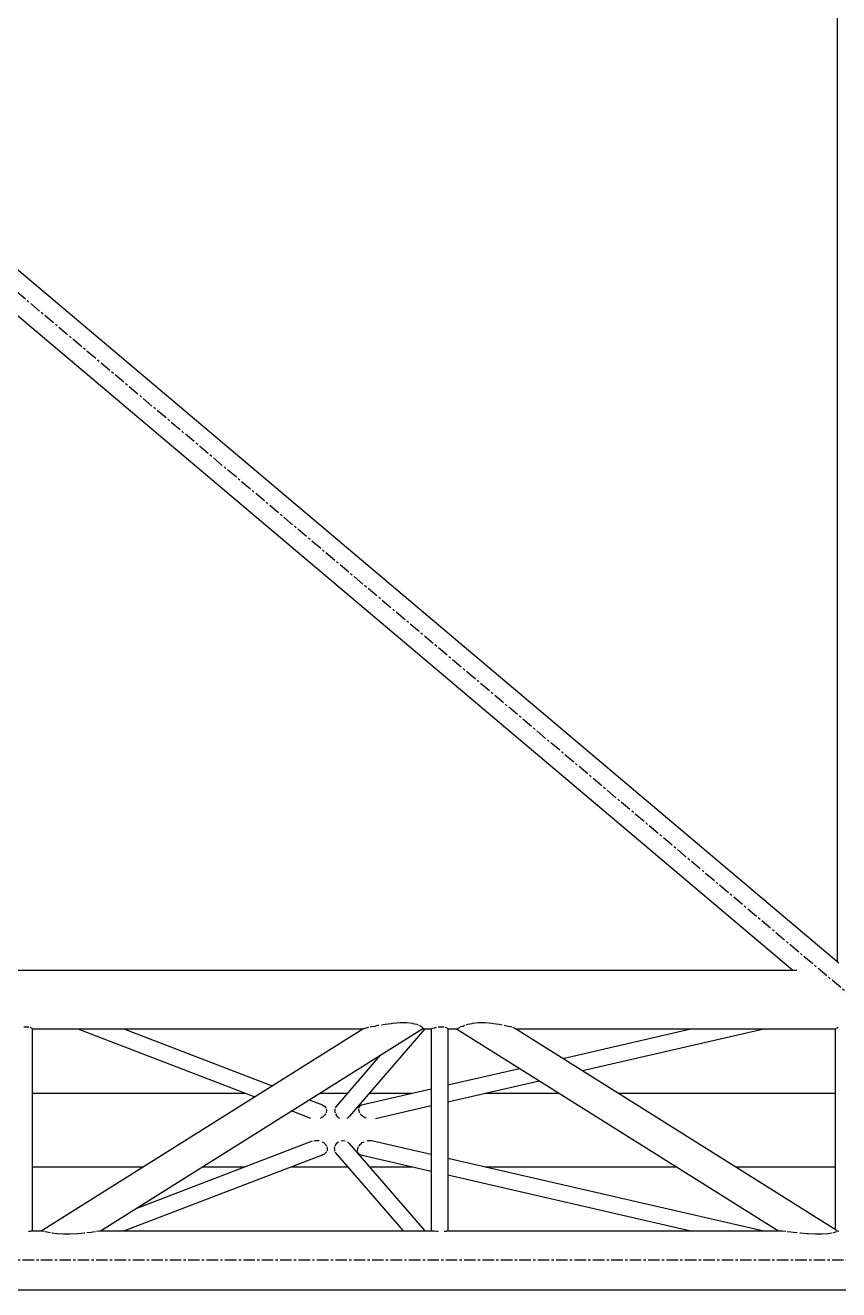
# Model space of a CAD drawing. Header units: millimetres. Extents: x 5143 to 30813, y 232 to 21408.
# Drawn here: x 26330 to 26892, y 15630 to 16503 of the extents above; entities that cross this region are included whole.
import ezdxf

# ---------------------------------------------------------------- set-up
doc = ezdxf.new("R2010")
doc.units = ezdxf.units.MM
doc.header["$LTSCALE"] = 0.25
doc.linetypes.add('CENTER', pattern=[50.8, 31.75, -6.35, 6.35, -6.35])
doc.linetypes.add('XKITLINE00', pattern=[0])

msp = doc.modelspace()

# ---------------------------------------------------------------- linework, layer by layer
at = {"color": 8, "linetype": 'CENTER'}
for p, q in [((26903.05, 15830.27), (25173.61, 17290.27)), ((27695.33, 15650.27), (26261.35, 15650.27))]:
    msp.add_line(p, q, dxfattribs=at)
at = {"color": 8, "linetype": 'XKITLINE00'}
for p, q in [((26890.87, 17264.05), (26890.87, 15856.5)), ((26057.22, 16560.27), (26892, 15855.55)), ((26038.33, 16544.33), (26860.12, 15850.57)), ((26261.35, 15850.57), (26863.03, 15850.57)), ((26578.83, 15813.33), (26583, 15813.81)), ((26583, 15813.81), (26584.06, 15813.97)), ((26584.06, 15813.97), (26589.25, 15814.38)), ((26589.25, 15814.38), (26593.83, 15814.36)), ((26593.83, 15814.36), (26597.56, 15813.9)), ((26597.56, 15813.9), (26597.86, 15813.81)), ((26597.86, 15813.81), (26600.63, 15813.26)), ((26635.95, 15813.28), (26638.95, 15813.8)), ((26638.95, 15813.8), (26639.39, 15813.92)), ((26639.39, 15813.92), (26643.3, 15814.36)), ((26643.3, 15814.36), (26647.82, 15814.37)), ((26647.82, 15814.37), (26652.72, 15813.94)), ((26652.72, 15813.94), (26653.53, 15813.8)), ((26653.53, 15813.8), (26657.43, 15813.3)), ((26329.46, 15811.47), (26331.22, 15811.5)), ((26331.22, 15811.5), (26332.81, 15811.33)), ((26333.47, 15811.14), (26334.07, 15810.96)), ((26334.07, 15810.96), (26334.47, 15810.71)), ((26334.47, 15810.71), (26334.88, 15810.58)), ((26334.88, 15810.58), (26335.06, 15810.37)), ((26335.16, 15810.26), (26335.16, 15810.26)), ((26335.16, 15810.26), (26335.16, 15670.57)), ((26335.16, 15809.97), (26563.38, 15809.97)), ((26341.28, 15670.57), (26563.45, 15810.02)), ((26366.53, 15809.97), (26488.79, 15763.16)), ((26382.33, 15670.57), (26604.88, 15810.25)), ((26398.41, 15809.97), (26500.87, 15770.74)), ((26606.22, 15809.97), (26554.21, 15749.85)), ((26563.45, 15810.02), (26563.54, 15810.04)), ((26563.54, 15810.04), (26563.97, 15810.26)), ((26564.37, 15810.37), (26565.76, 15810.71)), ((26565.76, 15810.71), (26565.97, 15810.78)), ((26565.97, 15810.78), (26567.47, 15811.14)), ((26568.34, 15811.35), (26569.4, 15811.6)), ((26569.4, 15811.6), (26571.63, 15811.98)), ((26571.63, 15811.98), (26573.77, 15812.47)), ((26573.77, 15812.47), (26574.5, 15812.6)), ((26576.26, 15812.89), (26578.83, 15813.33)), ((26600.63, 15813.26), (26601.5, 15812.89)), ((26602.22, 15812.6), (26602.74, 15812.38)), ((26602.74, 15812.38), (26603.11, 15811.98)), ((26603.11, 15811.98), (26604.15, 15811.52)), ((26604.15, 15811.52), (26604.27, 15811.35)), ((26604.41, 15811.14), (26604.7, 15810.71)), ((26604.44, 15809.97), (26610.56, 15809.97)), ((26604.72, 15810.71), (26604.83, 15810.37)), ((26604.87, 15810.26), (26604.88, 15810.25)), ((26610.56, 15810.02), (26610.74, 15810.03)), ((26610.56, 15810.02), (26610.56, 15670.57)), ((26610.84, 15810.15), (26610.74, 15810.03)), ((26610.84, 15810.15), (26611.1, 15810.26)), ((26611.38, 15810.37), (26611.65, 15810.48)), ((26611.65, 15810.48), (26612.65, 15810.71)), ((26612.65, 15810.71), (26612.91, 15810.82)), ((26612.91, 15810.82), (26614.12, 15811.14)), ((26615.34, 15811.35), (26616.26, 15811.47)), ((26616.26, 15811.47), (26618.02, 15811.5)), ((26618.02, 15811.5), (26619.61, 15811.33)), ((26620.26, 15811.14), (26620.87, 15810.96)), ((26620.87, 15810.96), (26621.27, 15810.71)), ((26621.27, 15810.71), (26621.68, 15810.57)), ((26621.68, 15810.57), (26621.85, 15810.37)), ((26621.95, 15810.26), (26621.96, 15810.26)), ((26621.96, 15810.26), (26621.96, 15670.57)), ((26621.96, 15809.97), (26628.07, 15809.97)), ((26628.01, 15810.01), (26628.43, 15810.03)), ((26628.01, 15810.01), (26850.18, 15670.57)), ((26628.5, 15810.26), (26628.43, 15810.03)), ((26628.78, 15810.37), (26629.63, 15810.71)), ((26629.64, 15810.73), (26629.63, 15810.71)), ((26629.64, 15810.73), (26630.37, 15811.14)), ((26630.74, 15811.35), (26631.1, 15811.55)), ((26631.1, 15811.55), (26632.54, 15811.98)), ((26632.54, 15811.98), (26633.24, 15812.41)), ((26633.24, 15812.41), (26633.82, 15812.59)), ((26634.75, 15812.89), (26635.95, 15813.28)), ((26657.43, 15813.3), (26659.46, 15812.89)), ((26660.97, 15812.59), (26661.79, 15812.43)), ((26661.79, 15812.43), (26663.41, 15811.98)), ((26663.41, 15811.98), (26665.3, 15811.57)), ((26665.3, 15811.57), (26665.96, 15811.35)), ((26666.59, 15811.14), (26667.76, 15810.75)), ((26667.83, 15810.71), (26668.47, 15810.37)), ((26668.66, 15810.27), (26890.07, 15671.31)), ((26669.13, 15809.97), (26889.48, 15809.97)), ((26701.51, 15789.65), (26789.73, 15809.97)), ((26715.04, 15781.16), (26840.13, 15809.97)), ((26889.4, 15809.97), (26889.4, 15671.73)), ((26889.52, 15810.01), (26889.72, 15810.03)), ((26889.75, 15810.09), (26889.72, 15810.03)), ((26889.75, 15810.09), (26890.05, 15810.26)), ((26890.25, 15810.37), (26890.76, 15810.66)), ((26890.76, 15810.66), (26890.88, 15810.71)), ((26890.88, 15810.71), (26891.54, 15811.14)), ((26575.43, 15791.77), (26544.67, 15756.2)), ((26621.96, 15771.33), (26671.47, 15782.74)), ((26621.96, 15759.72), (26685, 15774.24)), ((26335.16, 15765.67), (26482.22, 15765.67)), ((26533.86, 15765.67), (26552.86, 15765.67)), ((26562.48, 15757.63), (26610.56, 15768.7)), ((26567.9, 15765.67), (26597.41, 15765.67)), ((26647.81, 15765.67), (26698.66, 15765.67)), ((26739.71, 15765.67), (26889.4, 15765.67)), ((26514.29, 15753.39), (26527.31, 15748.41)), ((26526.37, 15760.97), (26535.47, 15757.49)), ((26535.47, 15757.49), (26536.54, 15756.84)), ((26536.54, 15756.84), (26536.97, 15756.59)), ((26536.97, 15756.59), (26537.85, 15755.49)), ((26538.07, 15754.9), (26538.3, 15753.83)), ((26538.25, 15753.62), (26538.07, 15752.21)), ((26538.3, 15753.83), (26538.25, 15753.62)), ((26543.93, 15753.62), (26543.9, 15753.29)), ((26543.9, 15753.29), (26544.17, 15752.12)), ((26544.02, 15754.84), (26543.93, 15753.62)), ((26544.05, 15754.9), (26544.02, 15754.84)), ((26544.67, 15756.2), (26544.33, 15755.49)), ((26560.4, 15754.9), (26560.37, 15754.17)), ((26560.37, 15754.17), (26560.63, 15753.62)), ((26560.42, 15755.62), (26560.41, 15755.49)), ((26561.2, 15756.83), (26560.42, 15755.62)), ((26560.63, 15753.62), (26560.88, 15752.57)), ((26560.88, 15752.57), (26561.19, 15752.12)), ((26561.2, 15756.83), (26562.48, 15757.63)), ((26572.14, 15748.25), (26610.56, 15757.09)), ((26534.13, 15748.47), (26535.75, 15749.32)), ((26536.48, 15750.06), (26535.75, 15749.32)), ((26536.48, 15750.06), (26537.17, 15750.66)), ((26537.65, 15751.48), (26537.17, 15750.66)), ((26538.07, 15752.21), (26538.02, 15752.12)), ((26544.39, 15751.48), (26545.16, 15750.19)), ((26545.16, 15750.19), (26545.3, 15750.06)), ((26545.3, 15750.06), (26546.44, 15748.95)), ((26546.44, 15748.95), (26547.35, 15748.47)), ((26552.51, 15748.47), (26553.01, 15748.7)), ((26553.01, 15748.7), (26554.21, 15749.85)), ((26561.63, 15751.48), (26561.97, 15750.99)), ((26561.97, 15750.99), (26563.1, 15750.06)), ((26563.1, 15750.06), (26563.56, 15749.6)), ((26563.56, 15749.6), (26565.47, 15748.52)), ((26565.47, 15748.52), (26565.66, 15748.47)), ((26406.99, 15686.05), (26528.63, 15732.63)), ((26529.63, 15732.81), (26530.81, 15733.03)), ((26530.81, 15733.03), (26533.04, 15732.88)), ((26533.04, 15732.88), (26533.27, 15732.81)), ((26535.23, 15732.14), (26536.8, 15731.11)), ((26536.8, 15731.11), (26537.07, 15730.77)), ((26537.07, 15730.77), (26538.07, 15729.69)), ((26538.07, 15729.69), (26538.31, 15729.11)), ((26538.81, 15726.49), (26538.51, 15725.68)), ((26538.58, 15728.48), (26538.74, 15728.09)), ((26538.74, 15728.09), (26538.74, 15727.19)), ((26538.74, 15727.19), (26538.81, 15726.49)), ((26543.91, 15728.48), (26543.68, 15727.48)), ((26543.68, 15727.48), (26543.72, 15727.19)), ((26543.72, 15727.19), (26543.82, 15725.93)), ((26544.92, 15730.61), (26544.05, 15729.12)), ((26544.05, 15729.12), (26544.05, 15729.11)), ((26544.92, 15730.61), (26545.1, 15730.77)), ((26545.1, 15730.77), (26546.19, 15731.86)), ((26546.19, 15731.86), (26546.72, 15732.14)), ((26548.35, 15732.81), (26549.5, 15733.04)), ((26549.5, 15733.04), (26551.22, 15732.84)), ((26551.22, 15732.84), (26551.28, 15732.81)), ((26552.74, 15732.14), (26552.76, 15732.13)), ((26552.76, 15732.13), (26553.97, 15730.97)), ((26553.97, 15730.97), (26606.22, 15670.57)), ((26559.6, 15726.97), (26559.51, 15725.68)), ((26559.72, 15727.19), (26559.6, 15726.97)), ((26560.13, 15728.48), (26559.72, 15727.19)), ((26561.36, 15730.15), (26560.56, 15729.11)), ((26561.36, 15730.15), (26562.17, 15730.77)), ((26562.17, 15730.77), (26562.97, 15731.5)), ((26562.97, 15731.5), (26564.25, 15732.14)), ((26566.36, 15732.81), (26567.1, 15732.98)), ((26567.1, 15732.98), (26569.33, 15732.96)), ((26569.33, 15732.96), (26610.56, 15723.46)), ((26398.36, 15670.57), (26535.46, 15723.08)), ((26535.46, 15723.08), (26537.08, 15723.85)), ((26537.17, 15723.94), (26537.08, 15723.85)), ((26537.17, 15723.94), (26538.27, 15725.04)), ((26538.29, 15725.11), (26538.27, 15725.04)), ((26543.82, 15725.93), (26543.94, 15725.68)), ((26544.22, 15725.11), (26544.48, 15724.56)), ((26544.48, 15724.56), (26591.18, 15670.57)), ((26559.67, 15725.11), (26560.12, 15724.18)), ((26560.12, 15724.18), (26560.45, 15723.94)), ((26560.45, 15723.94), (26561.27, 15723.27)), ((26561.27, 15723.27), (26563.01, 15722.79)), ((26563.01, 15722.79), (26610.56, 15711.84)), ((26621.96, 15720.84), (26840.16, 15670.57)), ((26335.16, 15714.87), (26411.86, 15714.87)), ((26452.92, 15714.87), (26482.26, 15714.87)), ((26514.05, 15714.87), (26552.86, 15714.87)), ((26567.9, 15714.87), (26597.37, 15714.87)), ((26621.96, 15709.21), (26789.69, 15670.57)), ((26647.84, 15714.87), (26779.6, 15714.87)), ((26820.66, 15714.87), (26889.4, 15714.87)), ((26332.64, 15670.3), (26332.81, 15670.31)), ((26332.81, 15670.31), (26334.07, 15670.46)), ((26334.07, 15670.46), (26334.47, 15670.57)), ((26334.42, 15670.56), (26334.5, 15670.56)), ((26334.47, 15670.57), (26334.88, 15670.56)), ((26334.5, 15670.56), (26334.55, 15670.55)), ((26334.88, 15670.56), (26334.96, 15670.55)), ((26335, 15670.57), (26341.79, 15670.57)), ((26341.87, 15670.55), (26342.48, 15670.57)), ((26342.48, 15670.57), (26342.53, 15670.54)), ((26342.53, 15670.54), (26343.6, 15670.3)), ((26344, 15670.21), (26344.08, 15670.19)), ((26344.08, 15670.19), (26345.44, 15670.02)), ((26345.44, 15670.02), (26346.3, 15669.71)), ((26346.3, 15669.71), (26347.69, 15669.44)), ((26348.68, 15669.25), (26349.13, 15669.16)), ((26349.13, 15669.16), (26352.06, 15668.86)), ((26352.06, 15668.86), (26352.67, 15668.74)), ((26352.67, 15668.74), (26356.71, 15668.43)), ((26356.71, 15668.43), (26361.34, 15668.45)), ((26361.34, 15668.45), (26366.34, 15668.79)), ((26366.34, 15668.79), (26366.92, 15668.86)), ((26366.92, 15668.86), (26371.11, 15669.21)), ((26371.11, 15669.21), (26371.45, 15669.25)), ((26372.95, 15669.44), (26375.51, 15669.76)), ((26375.51, 15669.76), (26376.92, 15670.02)), ((26376.92, 15670.02), (26378.87, 15670.21)), ((26379.56, 15670.3), (26381.44, 15670.57)), ((26381.44, 15670.57), (26381.84, 15670.55)), ((26381.96, 15670.57), (26611.54, 15670.57)), ((26611.64, 15670.55), (26611.65, 15670.55)), ((26611.65, 15670.55), (26612.65, 15670.57)), ((26612.11, 15670.55), (26612.7, 15670.57)), ((26612.65, 15670.57), (26612.91, 15670.53)), ((26612.91, 15670.53), (26614.5, 15670.34)), ((26614.5, 15670.34), (26615.31, 15670.3)), ((26619.45, 15670.3), (26619.61, 15670.3)), ((26619.61, 15670.3), (26620.87, 15670.46)), ((26620.87, 15670.46), (26621.27, 15670.57)), ((26621.22, 15670.56), (26621.3, 15670.56)), ((26621.27, 15670.57), (26621.68, 15670.56)), ((26621.3, 15670.56), (26621.35, 15670.55)), ((26621.68, 15670.56), (26621.76, 15670.55)), ((26621.8, 15670.57), (26851.79, 15670.57)), ((26852, 15670.55), (26852.91, 15670.57)), ((26852.91, 15670.57), (26852.96, 15670.57)), ((26852.94, 15670.55), (26852.98, 15670.55)), ((26852.96, 15670.57), (26855.46, 15670.3)), ((26856.3, 15670.21), (26858.73, 15670.02)), ((26858.73, 15670.02), (26860.55, 15669.74)), ((26860.55, 15669.74), (26863.28, 15669.44)), ((26864.99, 15669.25), (26865.53, 15669.19)), ((26865.53, 15669.19), (26869.89, 15668.86)), ((26869.89, 15668.86), (26870.66, 15668.77)), ((26870.66, 15668.77), (26875.79, 15668.44)), ((26875.79, 15668.44), (26880.33, 15668.44)), ((26880.33, 15668.44), (26884.03, 15668.76)), ((26884.03, 15668.76), (26884.47, 15668.86)), ((26884.47, 15668.86), (26887.05, 15669.18)), ((26887.05, 15669.18), (26887.33, 15669.25)), ((26888.06, 15669.44), (26889.16, 15669.73)), ((26889.16, 15669.73), (26889.6, 15670.02)), ((26889.6, 15670.02), (26890.54, 15670.2)), ((26890.13, 15671.27), (26890.47, 15671.16)), ((26890.47, 15671.16), (26890.76, 15670.83)), ((26890.54, 15670.2), (26890.55, 15670.21)), ((26890.7, 15670.3), (26891.08, 15670.52)), ((26890.76, 15670.83), (26890.85, 15670.74)), ((26891.03, 15670.57), (26891.09, 15670.52)), ((26891.09, 15670.52), (26891.85, 15670.3)), ((26261.35, 15629.97), (27695.33, 15629.97))]:
    msp.add_line(p, q, dxfattribs=at)

doc.saveas('drawing.dxf')
